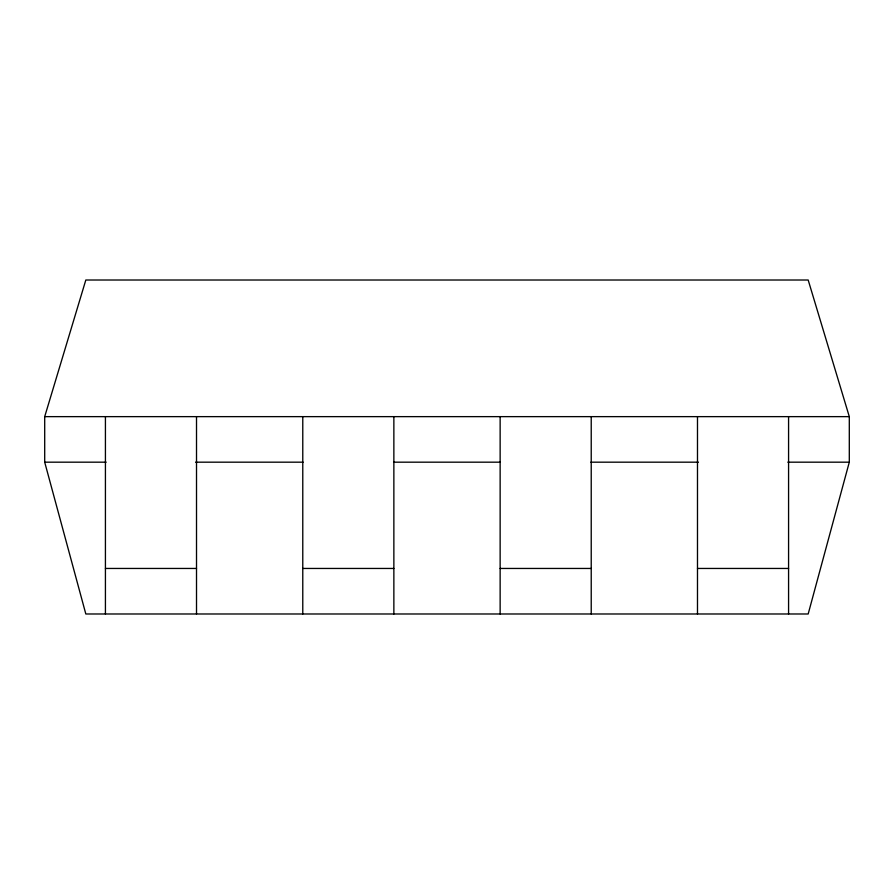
<?xml version="1.0" encoding="UTF-8"?>
<svg xmlns="http://www.w3.org/2000/svg" width="894" height="894" viewBox="0 0 894 894"><rect width="100%" height="100%" fill="white"/><g stroke="black" fill="none" stroke-linecap="round" stroke-linejoin="round"><path stroke-width="1.34" d="M849.3 462.176L808.176 613.988L85.824 613.988L44.7 462.176L44.7 416.638L85.824 280.012L808.176 280.012L849.3 416.638L849.3 462.176L787.837 462.176M44.7 416.638L849.3 416.638M44.7 462.176L106.162 462.176M195.562 462.176L303.122 462.176M393.919 462.176L500.081 462.176M590.878 462.176L698.438 462.176M105.425 568.45L196.512 568.45M302.775 568.45L393.863 568.45M500.137 568.45L591.225 568.45M697.488 568.45L788.575 568.45M788.575 416.638L788.575 613.988M697.488 416.638L697.488 613.988M591.225 416.638L591.225 613.988M500.137 416.638L500.137 613.988M393.863 416.638L393.863 613.988M302.775 416.638L302.775 613.988M196.512 416.638L196.512 613.988M105.425 416.638L105.425 613.988"/></g></svg>
